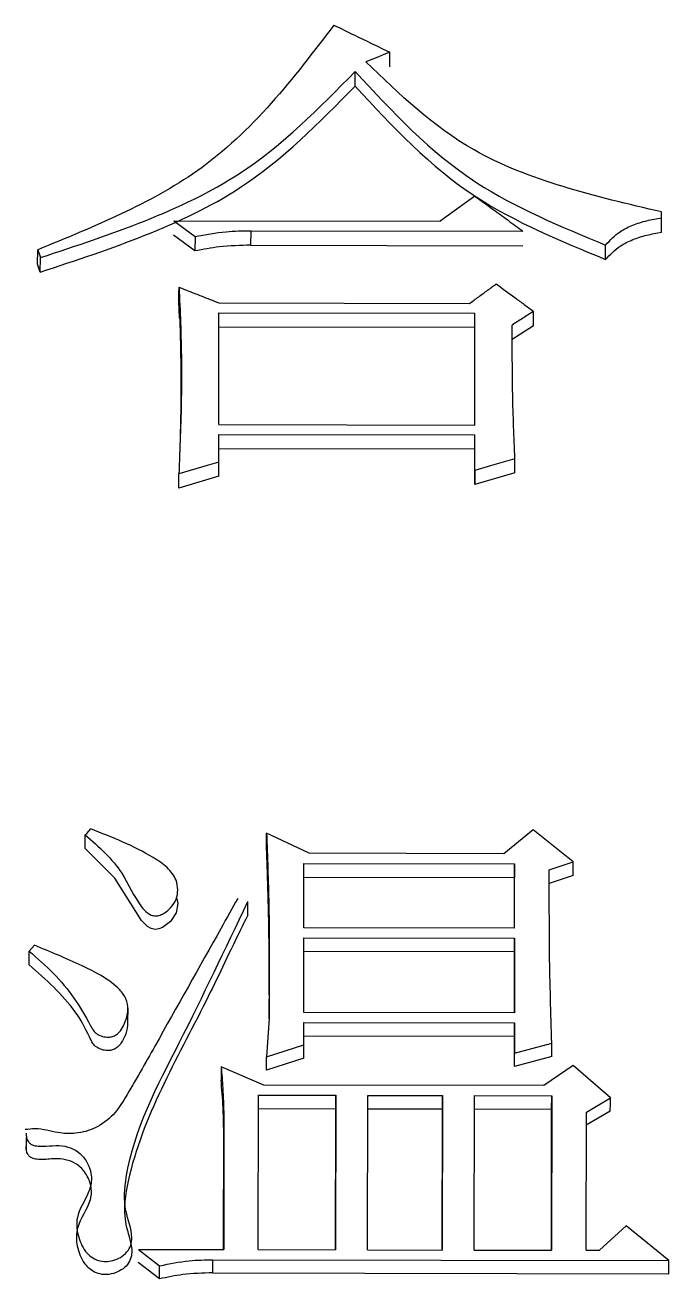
# Model space of a CAD drawing. Header units: millimetres. Extents: x 2301 to 4250, y 838 to 2217.
# Drawn here: x 2712.11 to 2714.72, y 1980.98 to 1986.07 of the extents above; entities that cross this region are included whole.
import ezdxf

# ---------------------------------------------------------------- set-up
doc = ezdxf.new("R2010")
doc.units = ezdxf.units.MM

msp = doc.modelspace()

# ---------------------------------------------------------------- linework, layer by layer
at = {"color": 7, "linetype": 'Continuous', "lineweight": 25}
for p, q in [((2713.4446, 1985.8216), (2713.4449, 1985.8812)), ((2713.9314, 1985.3756), (2713.7907, 1985.273)), ((2714.6883, 1985.2283), (2714.6885, 1985.2872)), ((2714.6885, 1985.2872), (2714.6886, 1985.3109)), ((2712.709, 1985.275), (2712.7955, 1985.2114)), ((2712.709, 1985.275), (2713.7907, 1985.273)), ((2713.0224, 1985.176), (2713.0227, 1985.2348)), ((2713.0227, 1985.2348), (2714.126, 1985.2328)), ((2712.7952, 1985.1527), (2712.7087, 1985.2161)), ((2712.7955, 1985.2114), (2712.7953, 1985.1527)), ((2713.0224, 1985.176), (2714.1258, 1985.174)), ((2712.157, 1985.0985), (2712.1572, 1985.1571)), ((2712.1572, 1985.1571), (2712.168, 1985.1254)), ((2712.1678, 1985.0667), (2712.168, 1985.1254)), ((2712.1678, 1985.0667), (2712.157, 1985.0984)), ((2712.7331, 1984.8816), (2712.7302, 1984.9468)), ((2712.8927, 1984.9414), (2713.9095, 1984.9395)), ((2712.8924, 1984.4472), (2712.8926, 1984.9016)), ((2712.8926, 1984.9016), (2713.9311, 1984.8997)), ((2713.9308, 1984.4453), (2713.9311, 1984.8997)), ((2713.9309, 1984.8414), (2713.9311, 1984.8997)), ((2713.9309, 1984.8414), (2712.8924, 1984.8433)), ((2713.9306, 1984.4453), (2713.9309, 1984.8414)), ((2714.1688, 1984.8489), (2714.0823, 1984.7935)), ((2712.8924, 1984.4472), (2713.9308, 1984.4453)), ((2712.8923, 1984.4072), (2713.9308, 1984.4053)), ((2712.8923, 1984.2952), (2712.8923, 1984.4072)), ((2713.9307, 1984.2612), (2713.9308, 1984.4053)), ((2713.9306, 1984.3476), (2712.8923, 1984.3495)), ((2713.9305, 1984.2037), (2713.9306, 1984.3476)), ((2714.0928, 1984.2514), (2714.093, 1984.309)), ((2713.9307, 1984.2612), (2713.9305, 1984.2037)), ((2712.7297, 1984.1899), (2712.73, 1984.2474)), ((2712.892, 1984.2376), (2712.7297, 1984.1899)), ((2714.0928, 1984.2514), (2713.9305, 1984.2037)), ((2712.3502, 1982.726), (2712.3504, 1982.7815)), ((2713.259, 1982.7066), (2713.086, 1982.7883)), ((2714.1677, 1982.8026), (2714.0487, 1982.7051)), ((2714.3299, 1982.672), (2714.1677, 1982.8026)), ((2714.0487, 1982.7051), (2713.259, 1982.7066)), ((2713.2371, 1982.4047), (2713.2373, 1982.6659)), ((2713.2373, 1982.6659), (2714.0919, 1982.6643)), ((2714.0917, 1982.4032), (2714.0919, 1982.6643)), ((2714.0919, 1982.6643), (2714.0917, 1982.6089)), ((2714.2325, 1982.6396), (2714.3299, 1982.672)), ((2713.2371, 1982.6104), (2714.0917, 1982.6089)), ((2714.0915, 1982.4032), (2714.0917, 1982.6089)), ((2714.3296, 1982.6166), (2714.2323, 1982.5842)), ((2713.0098, 1982.4561), (2713.0101, 1982.5113)), ((2714.0917, 1982.4032), (2713.2371, 1982.4047)), ((2713.2369, 1982.0609), (2713.2371, 1982.3639)), ((2713.2371, 1982.3639), (2714.0917, 1982.3623)), ((2714.0917, 1982.3623), (2714.0915, 1982.0594)), ((2712.1227, 1982.2538), (2712.123, 1982.3087)), ((2713.2369, 1982.3088), (2714.0914, 1982.3073)), ((2714.0913, 1982.0594), (2714.0914, 1982.3073)), ((2712.5234, 1982.0233), (2712.5237, 1982.0785)), ((2713.0962, 1982.0358), (2713.0965, 1982.1143)), ((2713.0963, 1982.0366), (2713.0853, 1981.8806)), ((2713.2368, 1981.9296), (2713.2369, 1982.0199)), ((2714.0915, 1982.0594), (2713.2369, 1982.0609)), ((2713.2369, 1982.0199), (2714.0914, 1982.0183)), ((2714.0914, 1982.0183), (2714.0913, 1981.8952)), ((2713.0853, 1981.8806), (2713.2368, 1981.9296)), ((2713.2368, 1981.9653), (2714.0912, 1981.9638)), ((2714.0911, 1981.8408), (2714.0912, 1981.9638)), ((2714.0913, 1981.8952), (2714.2428, 1981.936)), ((2713.0851, 1981.8262), (2713.0853, 1981.8806)), ((2713.2366, 1981.8752), (2713.0851, 1981.8262)), ((2714.0911, 1981.8408), (2714.0913, 1981.8952)), ((2714.2426, 1981.8815), (2714.0911, 1981.8408)), ((2712.9014, 1981.8399), (2712.9012, 1981.7855)), ((2713.0744, 1981.7656), (2712.9014, 1981.8399)), ((2714.3293, 1981.8455), (2714.2102, 1981.7635)), ((2714.4806, 1981.7136), (2714.3293, 1981.8455)), ((2714.2102, 1981.7635), (2713.0744, 1981.7656)), ((2713.0523, 1981.0972), (2713.0528, 1981.7245)), ((2713.0528, 1981.7245), (2713.3665, 1981.7239)), ((2713.3665, 1981.7239), (2713.366, 1981.0966)), ((2713.3662, 1981.6697), (2713.3665, 1981.7239)), ((2713.4958, 1981.0964), (2713.4963, 1981.7237)), ((2713.4963, 1981.7237), (2713.7992, 1981.7231)), ((2713.7992, 1981.7231), (2713.7987, 1981.0958)), ((2713.7989, 1981.6689), (2713.7992, 1981.7231)), ((2713.9285, 1981.0956), (2713.929, 1981.7229)), ((2713.929, 1981.7229), (2714.2427, 1981.7223)), ((2714.2427, 1981.7223), (2714.2422, 1981.095)), ((2714.2424, 1981.6681), (2714.2427, 1981.7223)), ((2714.3832, 1981.6562), (2714.4806, 1981.7136)), ((2713.0525, 1981.6703), (2713.3662, 1981.6697)), ((2713.3658, 1981.0966), (2713.3662, 1981.6697)), ((2713.496, 1981.6695), (2713.7989, 1981.6689)), ((2713.7985, 1981.0958), (2713.7989, 1981.6689)), ((2713.9287, 1981.6687), (2714.2424, 1981.6681)), ((2714.242, 1981.095), (2714.2424, 1981.6681)), ((2712.9121, 1981.6424), (2712.9117, 1981.0975)), ((2712.9118, 1981.5883), (2712.9121, 1981.6424)), ((2714.3828, 1981.0948), (2714.3832, 1981.6562)), ((2714.4804, 1981.6594), (2714.383, 1981.6021)), ((2712.9115, 1981.0975), (2712.9118, 1981.5883)), ((2712.1113, 1981.4993), (2712.1115, 1981.5533)), ((2714.5452, 1981.1938), (2714.4369, 1981.0947)), ((2714.7181, 1981.0528), (2714.5452, 1981.1938)), ((2712.5655, 1981.0981), (2712.652, 1981.0317)), ((2712.5655, 1981.0981), (2712.9117, 1981.0975)), ((2712.8681, 1981.0028), (2712.8684, 1981.0562)), ((2712.8684, 1981.0562), (2714.7181, 1981.0528)), ((2713.0523, 1981.0972), (2713.366, 1981.0966)), ((2713.4958, 1981.0964), (2713.7987, 1981.0958)), ((2713.9285, 1981.0956), (2714.2422, 1981.095)), ((2714.3828, 1981.0948), (2714.4369, 1981.0947)), ((2712.6518, 1980.9784), (2712.5653, 1981.0447)), ((2712.6518, 1980.9784), (2712.652, 1981.0317)), ((2712.8681, 1981.0028), (2714.7179, 1980.9994))]:
    msp.add_line(p, q, dxfattribs=at)
at = {"color": 7, "linetype": 'Continuous', "lineweight": 25, "flags": 128}
for points in [[(2713.5856, 1985.9595), (2713.5612, 1985.9497), (2713.5369, 1985.9399), (2713.5125, 1985.9301), (2713.4882, 1985.9204)], [(2713.5853, 1985.8997), (2713.5855, 1985.9332), (2713.5856, 1985.9595)], [(2714.4611, 1985.118), (2714.4611, 1985.1344), (2714.4612, 1985.1509), (2714.4613, 1985.1767)], [(2712.7302, 1984.9468), (2712.7303, 1984.9795), (2712.7305, 1985.0053)], [(2714.1688, 1984.8489), (2714.169, 1984.8816), (2714.1691, 1984.9073)], [(2713.9306, 1984.3476), (2713.9307, 1984.3799), (2713.9308, 1984.4053)], [(2714.093, 1984.309), (2714.046, 1984.2951), (2713.999, 1984.2813), (2713.9307, 1984.2612)], [(2712.8923, 1984.2952), (2712.8452, 1984.2813), (2712.7982, 1984.2675), (2712.73, 1984.2474)], [(2712.892, 1984.2376), (2712.8922, 1984.2698), (2712.8923, 1984.2952)], [(2712.3504, 1982.7815), (2712.3559, 1982.7877), (2712.364, 1982.7968), (2712.3721, 1982.8059)], [(2713.0857, 1982.7327), (2713.0859, 1982.7638), (2713.086, 1982.7883)], [(2712.7216, 1982.5225), (2712.7251, 1982.5029), (2712.7184, 1982.4651), (2712.6962, 1982.4304), (2712.6638, 1982.4052), (2712.6492, 1982.3994), (2712.6343, 1982.3974), (2712.618, 1982.4008), (2712.6028, 1982.4091), (2712.5785, 1982.4339), (2712.4695, 1982.6057), (2712.3502, 1982.726), (2712.3502, 1982.726)], [(2714.3296, 1982.6166), (2714.3298, 1982.6476), (2714.3299, 1982.672)], [(2712.1229, 1982.3087), (2712.1338, 1982.3209), (2712.1446, 1982.3332)], [(2714.0914, 1982.3073), (2714.0916, 1982.3381), (2714.0917, 1982.3623)], [(2714.0912, 1981.9638), (2714.0913, 1981.9943), (2714.0914, 1982.0183)], [(2713.2366, 1981.8752), (2713.2367, 1981.9057), (2713.2368, 1981.9296)], [(2714.2426, 1981.8815), (2714.2427, 1981.912), (2714.2428, 1981.936)], [(2714.4804, 1981.6594), (2714.4805, 1981.6898), (2714.4806, 1981.7136)], [(2714.7179, 1980.9994), (2714.718, 1981.0293), (2714.7181, 1981.0528)]]:
    msp.add_lwpolyline(points, dxfattribs=at)
at = {"color": 7, "linetype": 'Continuous', "lineweight": 25}
for points, knots in [([(2713.3585, 1986.0698), (2713.1945, 1985.8536), (2712.896, 1985.4601), (2712.3867, 1985.2512), (2712.1572, 1985.1571)], [0, 0, 0, 0, 0.549466, 1, 1, 1, 1]), ([(2713.3585, 1986.0698), (2713.387, 1986.0559), (2713.4391, 1986.0306), (2713.5148, 1985.9938), (2713.562, 1985.9709), (2713.5856, 1985.9595)], [0, 0, 0, 0, 0.376897, 0.688448, 1, 1, 1, 1]), ([(2714.6886, 1985.3109), (2714.4176, 1985.3743), (2713.9409, 1985.4857), (2713.6247, 1985.7893), (2713.4882, 1985.9204)], [0, 0, 0, 0, 0.568428, 1, 1, 1, 1]), ([(2712.168, 1985.1254), (2712.4557, 1985.2205), (2712.9628, 1985.3881), (2713.2993, 1985.7322), (2713.4449, 1985.8812)], [0, 0, 0, 0, 0.567325, 1, 1, 1, 1]), ([(2713.4449, 1985.8811), (2713.5962, 1985.7177), (2713.8707, 1985.4211), (2714.2784, 1985.2524), (2714.4613, 1985.1767)], [0, 0, 0, 0, 0.5512472, 1, 1, 1, 1]), ([(2712.1678, 1985.0667), (2712.4554, 1985.1617), (2712.9624, 1985.329), (2713.299, 1985.6728), (2713.4446, 1985.8216)], [0, 0, 0, 0, 0.567431, 1, 1, 1, 1]), ([(2713.4447, 1985.8215), (2713.596, 1985.6583), (2713.8706, 1985.3621), (2714.2781, 1985.1936), (2714.4611, 1985.118)], [0, 0, 0, 0, 0.551151, 1, 1, 1, 1]), ([(2713.9314, 1985.3756), (2713.9561, 1985.3575), (2714.0009, 1985.3246), (2714.0658, 1985.277), (2714.1059, 1985.2475), (2714.126, 1985.2328)], [0, 0, 0, 0, 0.380765, 0.690382, 1, 1, 1, 1]), ([(2714.4613, 1985.1767), (2714.4797, 1985.1962), (2714.5104, 1985.2287), (2714.5714, 1985.2587), (2714.6283, 1985.2767), (2714.6684, 1985.2837), (2714.6885, 1985.2872)], [0, 0, 0, 0, 0.329917, 0.550134, 0.774051, 1, 1, 1, 1]), ([(2712.7955, 1985.2114), (2712.8373, 1985.2191), (2712.9121, 1985.2329), (2712.9888, 1985.2342), (2713.0227, 1985.2348)], [0, 0, 0, 0, 0.5590432, 1, 1, 1, 1]), ([(2714.4611, 1985.118), (2714.4795, 1985.1375), (2714.5102, 1985.1699), (2714.5711, 1985.1999), (2714.6281, 1985.2179), (2714.6682, 1985.2248), (2714.6883, 1985.2283)], [0, 0, 0, 0, 0.329802, 0.55002, 0.773982, 1, 1, 1, 1]), ([(2713.0224, 1985.176), (2712.9794, 1985.175), (2712.9026, 1985.1731), (2712.828, 1985.1589), (2712.7952, 1985.1527)], [0, 0, 0, 0, 0.560892, 1, 1, 1, 1]), ([(2712.7305, 1985.0053), (2712.7328, 1984.9569), (2712.74, 1984.8071), (2712.7422, 1984.5545), (2712.7341, 1984.3498), (2712.73, 1984.2474)], [0, 0, 0, 0, 0.192147, 0.59577, 1, 1, 1, 1]), ([(2712.7305, 1985.0053), (2712.7455, 1984.9994), (2712.7755, 1984.9876), (2712.8295, 1984.9663), (2712.8686, 1984.9509), (2712.8927, 1984.9414)], [0, 0, 0, 0, 0.277504, 0.555008, 1, 1, 1, 1]), ([(2713.9095, 1984.9395), (2713.9219, 1984.9486), (2713.9461, 1984.9663), (2713.9821, 1984.9927), (2714.0059, 1985.0101), (2714.0177, 1985.0188)], [0, 0, 0, 0, 0.342692, 0.671346, 1, 1, 1, 1]), ([(2714.0177, 1985.0188), (2714.0429, 1985.0002), (2714.0808, 1984.9723), (2714.1312, 1984.9352), (2714.1565, 1984.9166), (2714.1691, 1984.9073)], [0, 0, 0, 0, 0.5, 0.75, 1, 1, 1, 1]), ([(2712.7331, 1984.8853), (2712.7359, 1984.7913), (2712.7399, 1984.6523), (2712.7368, 1984.4657), (2712.7347, 1984.3806), (2712.7335, 1984.3416), (2712.733, 1984.3277), (2712.733, 1984.326), (2712.7329, 1984.3251)], [0, 0, 0, 0, 0.515405, 0.761808, 0.888747, 0.953616, 0.97313, 1, 1, 1, 1]), ([(2714.1691, 1984.9073), (2714.1619, 1984.9026), (2714.1474, 1984.8934), (2714.1258, 1984.8795), (2714.1042, 1984.8656), (2714.0897, 1984.8564), (2714.0825, 1984.8517)], [0, 0, 0, 0, 0.25, 0.5, 0.75, 1, 1, 1, 1]), ([(2714.093, 1984.309), (2714.0896, 1984.3961), (2714.0843, 1984.5303), (2714.0826, 1984.7111), (2714.0826, 1984.8049), (2714.0825, 1984.8517)], [0, 0, 0, 0, 0.480633, 0.740306, 1, 1, 1, 1]), ([(2712.3504, 1982.7815), (2712.4054, 1982.7327), (2712.5028, 1982.6461), (2712.5493, 1982.5219), (2712.597, 1982.4671), (2712.6173, 1982.4554), (2712.6354, 1982.4512), (2712.6546, 1982.4552), (2712.676, 1982.4665), (2712.7004, 1982.4873), (2712.7214, 1982.5193), (2712.7275, 1982.5587), (2712.7199, 1982.6048), (2712.6839, 1982.6515), (2712.5704, 1982.7279), (2712.46, 1982.7714), (2712.3721, 1982.8059)], [0, 0, 0, 0, 0.207453, 0.36723, 0.400728, 0.416587, 0.43129, 0.44809, 0.46666, 0.497246, 0.538504, 0.578636, 0.62009, 0.682348, 0.747128, 1, 1, 1, 1]), ([(2713.086, 1982.7883), (2713.0894, 1982.6917), (2713.0956, 1982.5185), (2713.0974, 1982.2678), (2713.0966, 1982.1137), (2713.0963, 1982.0366)], [0, 0, 0, 0, 0.386874, 0.693415, 1, 1, 1, 1]), ([(2713.0965, 1982.1316), (2713.0966, 1982.1547), (2713.0966, 1982.1898), (2713.0965, 1982.2493), (2713.0962, 1982.2978), (2713.0958, 1982.3463), (2713.0949, 1982.419), (2713.0933, 1982.4916), (2713.0909, 1982.5762), (2713.0894, 1982.6246), (2713.088, 1982.6669), (2713.0869, 1982.6989), (2713.0862, 1982.7188), (2713.0857, 1982.7327)], [0, 0, 0, 0, 0.114555, 0.174986, 0.29585, 0.356281, 0.416713, 0.658444, 0.718876, 0.839739, 0.900171, 0.930387, 1, 1, 1, 1]), ([(2714.2428, 1981.936), (2714.2392, 1982.0567), (2714.2338, 1982.2346), (2714.2329, 1982.4689), (2714.2326, 1982.5827), (2714.2325, 1982.6396)], [0, 0, 0, 0, 0.513442, 0.756719, 1, 1, 1, 1]), ([(2712.9686, 1982.5229), (2712.9463, 1982.483), (2712.8347, 1982.2837), (2712.6829, 1982.0135), (2712.5405, 1981.7594), (2712.4676, 1981.6423), (2712.3973, 1981.5894), (2712.3156, 1981.566), (2712.2313, 1981.5707), (2712.1647, 1981.5916), (2712.1197, 1981.5862), (2712.106, 1981.5846)], [0, 0, 0, 0, 0.102062, 0.510275, 0.689515, 0.750609, 0.812535, 0.866745, 0.912849, 0.973626, 1, 1, 1, 1]), ([(2712.1104, 1981.5698), (2712.1105, 1981.5638), (2712.1106, 1981.5515), (2712.1176, 1981.536), (2712.1291, 1981.5254), (2712.1446, 1981.5188), (2712.192, 1981.514), (2712.2513, 1981.527), (2712.3122, 1981.5024), (2712.347, 1981.472), (2712.3698, 1981.4302), (2712.379, 1981.3791), (2712.3595, 1981.3098), (2712.3101, 1981.241), (2712.3177, 1981.1556), (2712.3401, 1981.1008), (2712.3723, 1981.0669), (2712.4012, 1981.0523), (2712.4329, 1981.0481), (2712.4642, 1981.0524), (2712.4949, 1981.0651), (2712.5209, 1981.0868), (2712.5371, 1981.115), (2712.5427, 1981.173), (2712.5029, 1981.2624), (2712.5247, 1981.5425), (2712.7449, 1981.9523), (2712.9186, 1982.3188), (2713.0084, 1982.5082)], [0, 0, 0, 0, 0.00774, 0.015792, 0.02086, 0.025923, 0.03435, 0.072305, 0.088847, 0.105343, 0.126166, 0.147324, 0.170938, 0.216976, 0.247538, 0.27805, 0.29042, 0.302926, 0.313684, 0.324711, 0.337046, 0.350427, 0.363772, 0.376606, 0.424358, 0.483654, 0.733123, 1, 1, 1, 1]), ([(2713.0098, 1982.4561), (2712.9983, 1982.4329), (2712.9409, 1982.3172), (2712.7751, 1981.9596), (2712.5519, 1981.5858), (2712.4988, 1981.2319), (2712.5345, 1981.1359), (2712.5407, 1981.0811), (2712.5315, 1981.0494), (2712.5112, 1981.0239), (2712.482, 1981.0051), (2712.4469, 1980.9952), (2712.4111, 1980.9963), (2712.381, 1981.0079), (2712.3534, 1981.031), (2712.3267, 1981.0742), (2712.3116, 1981.1347), (2712.324, 1981.2219), (2712.3818, 1981.2918), (2712.372, 1981.3705), (2712.349, 1981.4157), (2712.3131, 1981.4479), (2712.2724, 1981.4645), (2712.2217, 1981.468), (2712.1795, 1981.4615), (2712.1453, 1981.4647), (2712.1291, 1981.4712), (2712.1182, 1981.4812), (2712.1107, 1981.4966), (2712.1104, 1981.5087), (2712.1102, 1981.5158)], [0, 0, 0, 0, 0.032763, 0.163789, 0.500806, 0.571799, 0.614068, 0.629247, 0.64223, 0.655222, 0.66817, 0.681644, 0.694713, 0.706252, 0.716816, 0.736446, 0.768202, 0.795052, 0.848039, 0.871089, 0.894145, 0.910599, 0.92713, 0.942115, 0.96518, 0.973691, 0.979027, 0.984392, 0.990931, 1, 1, 1, 1]), ([(2712.123, 1982.3087), (2712.1565, 1982.2797), (2712.2578, 1982.1917), (2712.3371, 1982.0774), (2712.3808, 1981.9876), (2712.3981, 1981.9716), (2712.4195, 1981.9623), (2712.4414, 1981.9592), (2712.4615, 1981.9619), (2712.4792, 1981.9709), (2712.5024, 1981.9962), (2712.5189, 1982.0354), (2712.5267, 1982.0839), (2712.5131, 1982.1265), (2712.4572, 1982.1908), (2712.3267, 1982.2571), (2712.209, 1982.3063), (2712.1446, 1982.3332)], [0, 0, 0, 0, 0.118686, 0.359193, 0.382947, 0.402076, 0.421219, 0.441111, 0.455766, 0.470497, 0.490906, 0.548401, 0.59066, 0.633123, 0.674261, 0.821863, 1, 1, 1, 1]), ([(2712.522, 1982.0236), (2712.5216, 1982.0123), (2712.5208, 1981.9854), (2712.506, 1981.9525), (2712.4895, 1981.9268), (2712.4742, 1981.9133), (2712.4575, 1981.9066), (2712.4382, 1981.9049), (2712.4169, 1981.9085), (2712.3957, 1981.9184), (2712.3779, 1981.9366), (2712.3557, 1981.9881), (2712.3115, 1982.0686), (2712.2237, 1982.1645), (2712.1566, 1982.2238), (2712.1227, 1982.2538)], [0, 0, 0, 0, 0.056472, 0.134634, 0.173273, 0.202787, 0.22628, 0.249695, 0.282805, 0.31621, 0.349836, 0.397801, 0.589154, 0.792921, 1, 1, 1, 1]), ([(2712.9014, 1981.8399), (2712.904, 1981.8111), (2712.9082, 1981.7638), (2712.9107, 1981.6979), (2712.9116, 1981.6609), (2712.9121, 1981.6424)], [0, 0, 0, 0, 0.438995, 0.719464, 1, 1, 1, 1]), ([(2712.9118, 1981.5883), (2712.9113, 1981.617), (2712.9104, 1981.6643), (2712.9058, 1981.73), (2712.9027, 1981.767), (2712.9012, 1981.7855)], [0, 0, 0, 0, 0.435196, 0.717565, 1, 1, 1, 1]), ([(2712.652, 1981.0317), (2712.6918, 1981.0399), (2712.7629, 1981.0545), (2712.8361, 1981.0556), (2712.8684, 1981.0562)], [0, 0, 0, 0, 0.5588348, 1, 1, 1, 1]), ([(2712.8681, 1981.0028), (2712.827, 1981.0019), (2712.7538, 1981.0003), (2712.6829, 1980.9851), (2712.6518, 1980.9784)], [0, 0, 0, 0, 0.561085, 1, 1, 1, 1])]:
    msp.add_open_spline(points, degree=3, knots=knots, dxfattribs=at)

doc.saveas('drawing.dxf')
